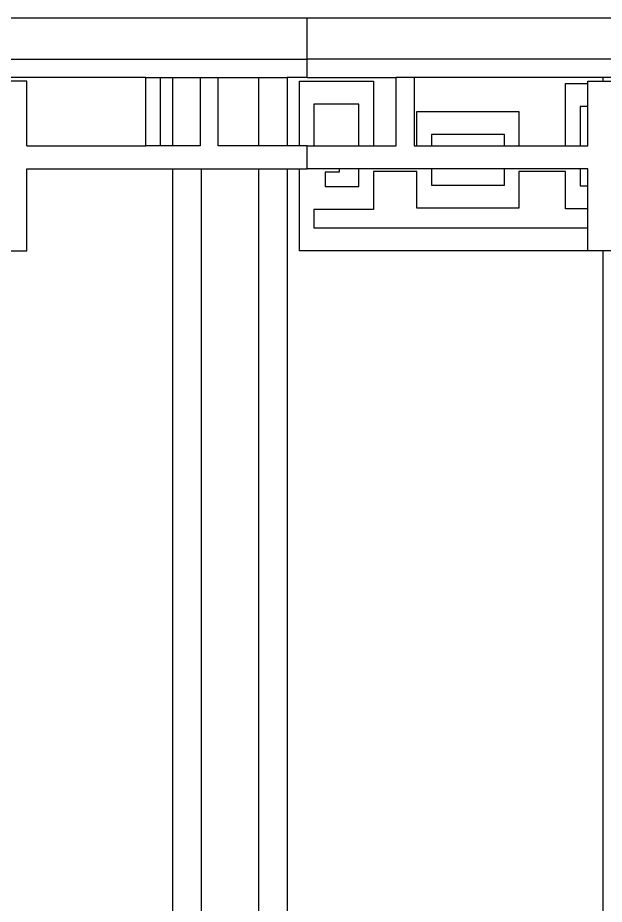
# Model space of a CAD drawing. Extents: x -24961 to 905641, y -154323 to 635957.
# Drawn here: x 395959 to 396981, y -117638 to -116092 of the extents above; entities that cross this region are included whole.
import ezdxf

# ---------------------------------------------------------------- set-up
doc = ezdxf.new("R2010")
doc.units = 0
doc.header["$LTSCALE"] = 1000
doc.header["$MEASUREMENT"] = 0
doc.layers.add('窗', color=154, linetype='Continuous')

msp = doc.modelspace()

# ---------------------------------------------------------------- linework, layer by layer
for p, q in [((394748.4, -116091.9), (396463.2, -116091.9)), ((396463.2, -116163.9), (396463.2, -116091.9)), ((396463.2, -116091.9), (398177.5, -116091.9)), ((394791, -116163.9), (396463.2, -116163.9)), ((398135.4, -116163.9), (396463.2, -116163.9)), ((396463.2, -116195.9), (396463.2, -116163.9)), ((396181.6, -116195.9), (395932.7, -116195.9)), ((395974.3, -116202.8), (395932.7, -116202.8)), ((395974.3, -116315.1), (395974.3, -116202.8)), ((396181.6, -116315.1), (396181.6, -116195.9)), ((396181.6, -116195.9), (396206.8, -116195.9)), ((396206.8, -116195.9), (396206.8, -116315.1)), ((396206.8, -116195.9), (396228.2, -116195.9)), ((396228.2, -116195.9), (396228.2, -116315.1)), ((396228.2, -116195.9), (396276.8, -116195.9)), ((396276.8, -116195.9), (396276.8, -116315.1)), ((396276.8, -116195.9), (396308.2, -116195.9)), ((396308.2, -116315.1), (396308.2, -116195.9)), ((396308.2, -116195.9), (396378.2, -116195.9)), ((396378.2, -116195.9), (396378.2, -116315.1)), ((396378.2, -116195.9), (396428.2, -116195.9)), ((396428.2, -116195.9), (396428.2, -116315.1)), ((396463.2, -116195.9), (396428.2, -116195.9)), ((396449.6, -116202.8), (396578.5, -116202.8)), ((396449.6, -116315.1), (396449.6, -116202.8)), ((396463.2, -116195.9), (396618.2, -116195.9)), ((396578.5, -116202.8), (396578.5, -116315.1)), ((396618.2, -116315.1), (396618.2, -116195.9)), ((396649.5, -116195.9), (396618.2, -116195.9)), ((396649.5, -116195.9), (396649.5, -116315.1)), ((396978.2, -116195.9), (396649.5, -116195.9)), ((396913.5, -116206.6), (396952.1, -116206.6)), ((396913.5, -116315.1), (396913.5, -116206.6)), ((396952.1, -116202.8), (396978.2, -116202.8)), ((396952.1, -116206.6), (396952.1, -116202.8)), ((396952.1, -116246.6), (396952.1, -116206.6)), ((396978.2, -116195.9), (396978.2, -116202.8)), ((397028.2, -116195.9), (396978.2, -116195.9)), ((396978.2, -116202.8), (397028.2, -116202.8)), ((396474.8, -116242.8), (396474.8, -116315.1)), ((396553.3, -116242.8), (396474.8, -116242.8)), ((396553.3, -116315.1), (396553.3, -116242.8)), ((396938.7, -116246.6), (396938.7, -116315.1)), ((396952.1, -116246.6), (396938.7, -116246.6)), ((396952.1, -116315.1), (396952.1, -116246.6)), ((396654.3, -116255.6), (396831.9, -116255.6)), ((396654.3, -116315.1), (396654.3, -116255.6)), ((396831.9, -116255.6), (396831.9, -116315.1)), ((396679.5, -116295.6), (396679.5, -116315.1)), ((396806.8, -116295.6), (396679.5, -116295.6)), ((396806.8, -116315.1), (396806.8, -116295.6)), ((395974.3, -116315.1), (396181.6, -116315.1)), ((396206.8, -116315.1), (396181.6, -116315.1)), ((396228.2, -116315.1), (396206.8, -116315.1)), ((396276.8, -116315.1), (396228.2, -116315.1)), ((396378.2, -116315.1), (396308.2, -116315.1)), ((396428.2, -116315.1), (396378.2, -116315.1)), ((396449.6, -116315.1), (396428.2, -116315.1)), ((396463.2, -116315.1), (396449.6, -116315.1)), ((396463.2, -116355.1), (396463.2, -116315.1)), ((396463.2, -116315.1), (396474.8, -116315.1)), ((396474.8, -116315.1), (396553.3, -116315.1)), ((396553.3, -116315.1), (396578.5, -116315.1)), ((396578.5, -116315.1), (396618.2, -116315.1)), ((396649.5, -116315.1), (396654.3, -116315.1)), ((396654.3, -116315.1), (396679.5, -116315.1)), ((396679.5, -116315.1), (396806.8, -116315.1)), ((396806.8, -116315.1), (396831.9, -116315.1)), ((396831.9, -116315.1), (396913.5, -116315.1)), ((396913.5, -116315.1), (396938.7, -116315.1)), ((396938.7, -116315.1), (396952.1, -116315.1)), ((395974.3, -116498.1), (395974.3, -116355.1)), ((395974.3, -116355.1), (396228.2, -116355.1)), ((396228.2, -116355.1), (396278.2, -116355.1)), ((396278.2, -116355.1), (396378.2, -116355.1)), ((396378.2, -116355.1), (396428.2, -116355.1)), ((396428.2, -116355.1), (396449.6, -116355.1)), ((396449.6, -116498.1), (396449.6, -116355.1)), ((396449.6, -116355.1), (396463.2, -116355.1)), ((396518.9, -116355.1), (396463.2, -116355.1)), ((396494.7, -116361.1), (396494.7, -116386.1)), ((396518.9, -116361.1), (396494.7, -116361.1)), ((396518.9, -116355.1), (396518.9, -116361.1)), ((396553.3, -116355.1), (396518.9, -116355.1)), ((396553.3, -116386.1), (396553.3, -116355.1)), ((396679.5, -116355.1), (396553.3, -116355.1)), ((396578.5, -116359.8), (396578.5, -116426.1)), ((396654.3, -116359.8), (396578.5, -116359.8)), ((396654.3, -116423.9), (396654.3, -116359.8)), ((396679.5, -116355.1), (396679.5, -116383.9)), ((396806.8, -116355.1), (396679.5, -116355.1)), ((396806.8, -116383.9), (396806.8, -116355.1)), ((396938.7, -116355.1), (396806.8, -116355.1)), ((396831.9, -116359.8), (396831.9, -116423.9)), ((396913.5, -116359.8), (396831.9, -116359.8)), ((396913.5, -116425), (396913.5, -116359.8)), ((396938.7, -116355.1), (396938.7, -116385)), ((396952.1, -116355.1), (396938.7, -116355.1)), ((396952.1, -116385), (396952.1, -116355.1)), ((396494.7, -116386.1), (396553.3, -116386.1)), ((396679.5, -116383.9), (396806.8, -116383.9)), ((396938.7, -116385), (396952.1, -116385)), ((396952.1, -116425), (396952.1, -116385)), ((396474.8, -116426.1), (396474.8, -116458.1)), ((396578.5, -116426.1), (396474.8, -116426.1)), ((396831.9, -116423.9), (396654.3, -116423.9)), ((396952.1, -116425), (396913.5, -116425)), ((396952.1, -116458.1), (396952.1, -116425)), ((396474.8, -116458.1), (396952.1, -116458.1)), ((396952.1, -116498.1), (396952.1, -116458.1)), ((395831.5, -116498.1), (395974.3, -116498.1)), ((396952.1, -116498.1), (396449.6, -116498.1)), ((396978.2, -116498.1), (396952.1, -116498.1)), ((397028.2, -116498.1), (396978.2, -116498.1))]:
    msp.add_line(p, q)
at = {"layer": '窗'}
for p, q in [((396228.2, -116355.1), (396228.2, -120071.9)), ((396278.2, -116355.1), (396278.2, -120071.9)), ((396378.2, -116355.1), (396378.2, -120071.9)), ((396428.2, -116355.1), (396428.2, -120071.9)), ((396978.2, -116498.1), (396978.2, -120071.9))]:
    msp.add_line(p, q, dxfattribs=at)

doc.saveas('drawing.dxf')
